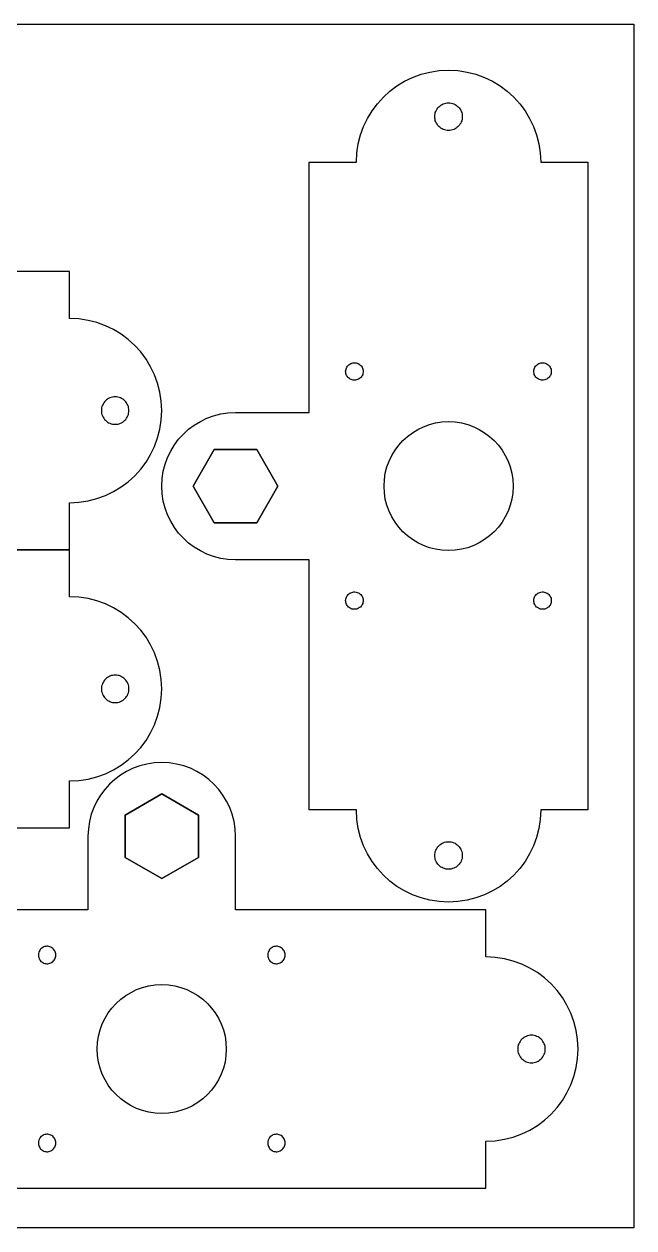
# Model space of a CAD drawing. Header units: millimetres. Extents: x 3269 to 3552, y 1534 to 1664.
# Drawn here: x 3486.1 to 3552.2, y 1533.8 to 1664.4 of the extents above; entities that cross this region are included whole.
import ezdxf

# ---------------------------------------------------------------- set-up
doc = ezdxf.new("R2010")
doc.units = ezdxf.units.MM

msp = doc.modelspace()

# ---------------------------------------------------------------- linework, layer by layer
at = {"color": 244, "true_color": 0x991b1e, "elevation": -6.6}
msp.add_lwpolyline([(3269.2, 1614.27), (3269.2, 1664.42), (3552.2, 1664.42), (3552.2, 1664.42), (3552.2, 1533.75), (3269.2, 1533.75), (3269.2, 1614.27)], dxfattribs=at)
for points, elevation in [([(3517, 1606.27), (3509, 1606.27, -1), (3509, 1622.27), (3517, 1622.27), (3517, 1649.42), (3522.1, 1649.42, -1), (3542.1, 1649.42), (3547.2, 1649.42), (3547.2, 1579.12), (3542.1, 1579.12, -1), (3522.1, 1579.12), (3517, 1579.12)], -6.6), ([(3463.85, 1637.57), (3463.85, 1645.57, 1), (3447.85, 1645.57), (3447.85, 1637.57), (3420.7, 1637.57), (3420.7, 1632.47, 1), (3420.7, 1612.47), (3420.7, 1607.37), (3491, 1607.37), (3491, 1612.47, 1), (3491, 1632.47), (3491, 1637.57)], -6.6), ([(3447.85, 1577.17), (3447.85, 1569.17, 1), (3463.85, 1569.17), (3463.85, 1577.17), (3491, 1577.17), (3491, 1582.27, 1), (3491, 1602.27), (3491, 1607.37), (3420.7, 1607.37), (3420.7, 1602.27, 1), (3420.7, 1582.27), (3420.7, 1577.17)], -6.6), ([(3509, 1568.27), (3509, 1576.27, 1), (3493, 1576.27), (3493, 1568.27), (3465.85, 1568.27), (3465.85, 1563.17, 1), (3465.85, 1543.17), (3465.85, 1538.07), (3536.15, 1538.07), (3536.15, 1543.17, 1), (3536.15, 1563.17), (3536.15, 1568.27)], -4)]:
    msp.add_lwpolyline(points, format="xyb", close=True, dxfattribs=dict(elevation=elevation))
at = {"flags": 128}
for points, elevation in [([(3532.1, 1652.88), (3531.95, 1652.89), (3531.81, 1652.91), (3531.66, 1652.94), (3531.52, 1652.99), (3531.39, 1653.06), (3531.27, 1653.13), (3531.15, 1653.22), (3531.04, 1653.32), (3530.94, 1653.43), (3530.85, 1653.55), (3530.78, 1653.67), (3530.72, 1653.8), (3530.66, 1653.94), (3530.63, 1654.09), (3530.61, 1654.23), (3530.6, 1654.38), (3530.61, 1654.52), (3530.63, 1654.67), (3530.66, 1654.81), (3530.72, 1654.95), (3530.78, 1655.08), (3530.85, 1655.21), (3530.94, 1655.33), (3531.04, 1655.43), (3531.15, 1655.53), (3531.27, 1655.62), (3531.39, 1655.69), (3531.52, 1655.76), (3531.66, 1655.81), (3531.81, 1655.84), (3531.95, 1655.87), (3532.1, 1655.87), (3532.24, 1655.87), (3532.39, 1655.84), (3532.53, 1655.81), (3532.67, 1655.76), (3532.8, 1655.69), (3532.93, 1655.62), (3533.05, 1655.53), (3533.15, 1655.43), (3533.25, 1655.33), (3533.34, 1655.21), (3533.42, 1655.08), (3533.48, 1654.95), (3533.53, 1654.81), (3533.56, 1654.67), (3533.59, 1654.52), (3533.59, 1654.38), (3533.59, 1654.23), (3533.56, 1654.09), (3533.53, 1653.94), (3533.48, 1653.8), (3533.42, 1653.67), (3533.34, 1653.55), (3533.25, 1653.43), (3533.15, 1653.32), (3533.05, 1653.22), (3532.93, 1653.13), (3532.8, 1653.06), (3532.67, 1652.99), (3532.53, 1652.94), (3532.39, 1652.91), (3532.24, 1652.89), (3532.1, 1652.88)], -3.6), ([(3532.1, 1652.88), (3531.95, 1652.89), (3531.81, 1652.91), (3531.66, 1652.94), (3531.52, 1652.99), (3531.39, 1653.06), (3531.27, 1653.13), (3531.15, 1653.22), (3531.04, 1653.32), (3530.94, 1653.43), (3530.85, 1653.55), (3530.78, 1653.67), (3530.72, 1653.8), (3530.66, 1653.94), (3530.63, 1654.09), (3530.61, 1654.23), (3530.6, 1654.38), (3530.61, 1654.52), (3530.63, 1654.67), (3530.66, 1654.81), (3530.72, 1654.95), (3530.78, 1655.08), (3530.85, 1655.21), (3530.94, 1655.33), (3531.04, 1655.43), (3531.15, 1655.53), (3531.27, 1655.62), (3531.39, 1655.69), (3531.52, 1655.76), (3531.66, 1655.81), (3531.81, 1655.84), (3531.95, 1655.87), (3532.1, 1655.87), (3532.24, 1655.87), (3532.39, 1655.84), (3532.53, 1655.81), (3532.67, 1655.76), (3532.8, 1655.69), (3532.93, 1655.62), (3533.05, 1655.53), (3533.15, 1655.43), (3533.25, 1655.33), (3533.34, 1655.21), (3533.42, 1655.08), (3533.48, 1654.95), (3533.53, 1654.81), (3533.56, 1654.67), (3533.59, 1654.52), (3533.59, 1654.38), (3533.59, 1654.23), (3533.56, 1654.09), (3533.53, 1653.94), (3533.48, 1653.8), (3533.42, 1653.67), (3533.34, 1653.55), (3533.25, 1653.43), (3533.15, 1653.32), (3533.05, 1653.22), (3532.93, 1653.13), (3532.8, 1653.06), (3532.67, 1652.99), (3532.53, 1652.94), (3532.39, 1652.91), (3532.24, 1652.89), (3532.1, 1652.88)], -3.6), ([(3521.89, 1625.77), (3521.77, 1625.77), (3521.66, 1625.8), (3521.55, 1625.83), (3521.44, 1625.88), (3521.35, 1625.94), (3521.25, 1626.01), (3521.17, 1626.1), (3521.1, 1626.19), (3521.05, 1626.29), (3521, 1626.4), (3520.97, 1626.51), (3520.95, 1626.63), (3520.94, 1626.74), (3520.96, 1626.85), (3520.98, 1626.97), (3521.02, 1627.08), (3521.07, 1627.18), (3521.14, 1627.28), (3521.21, 1627.37), (3521.3, 1627.44), (3521.39, 1627.51), (3521.5, 1627.57), (3521.6, 1627.61), (3521.72, 1627.64), (3521.84, 1627.66), (3521.95, 1627.66), (3522.07, 1627.64), (3522.18, 1627.61), (3522.29, 1627.57), (3522.39, 1627.51), (3522.49, 1627.44), (3522.58, 1627.37), (3522.65, 1627.28), (3522.72, 1627.18), (3522.77, 1627.08), (3522.81, 1626.97), (3522.83, 1626.85), (3522.84, 1626.74), (3522.84, 1626.63), (3522.82, 1626.51), (3522.79, 1626.4), (3522.74, 1626.29), (3522.68, 1626.19), (3522.62, 1626.1), (3522.54, 1626.01), (3522.44, 1625.94), (3522.34, 1625.88), (3522.23, 1625.83), (3522.13, 1625.8), (3522.01, 1625.77), (3521.89, 1625.77)], -3.6), ([(3521.89, 1625.77), (3521.77, 1625.77), (3521.66, 1625.8), (3521.55, 1625.83), (3521.44, 1625.88), (3521.35, 1625.94), (3521.25, 1626.01), (3521.17, 1626.1), (3521.1, 1626.19), (3521.05, 1626.29), (3521, 1626.4), (3520.97, 1626.51), (3520.95, 1626.63), (3520.94, 1626.74), (3520.96, 1626.85), (3520.98, 1626.97), (3521.02, 1627.08), (3521.07, 1627.18), (3521.14, 1627.28), (3521.21, 1627.37), (3521.3, 1627.44), (3521.39, 1627.51), (3521.5, 1627.57), (3521.6, 1627.61), (3521.72, 1627.64), (3521.84, 1627.66), (3521.95, 1627.66), (3522.07, 1627.64), (3522.18, 1627.61), (3522.29, 1627.57), (3522.39, 1627.51), (3522.49, 1627.44), (3522.58, 1627.37), (3522.65, 1627.28), (3522.72, 1627.18), (3522.77, 1627.08), (3522.81, 1626.97), (3522.83, 1626.85), (3522.84, 1626.74), (3522.84, 1626.63), (3522.82, 1626.51), (3522.79, 1626.4), (3522.74, 1626.29), (3522.68, 1626.19), (3522.62, 1626.1), (3522.54, 1626.01), (3522.44, 1625.94), (3522.34, 1625.88), (3522.23, 1625.83), (3522.13, 1625.8), (3522.01, 1625.77), (3521.89, 1625.77)], -3.6), ([(3542.29, 1625.77), (3542.17, 1625.77), (3542.06, 1625.8), (3541.95, 1625.83), (3541.84, 1625.88), (3541.75, 1625.94), (3541.65, 1626.01), (3541.57, 1626.1), (3541.5, 1626.19), (3541.45, 1626.29), (3541.4, 1626.4), (3541.37, 1626.51), (3541.35, 1626.63), (3541.34, 1626.74), (3541.36, 1626.85), (3541.38, 1626.97), (3541.42, 1627.08), (3541.47, 1627.18), (3541.54, 1627.28), (3541.61, 1627.37), (3541.7, 1627.44), (3541.79, 1627.51), (3541.9, 1627.57), (3542, 1627.61), (3542.12, 1627.64), (3542.24, 1627.66), (3542.35, 1627.66), (3542.47, 1627.64), (3542.58, 1627.61), (3542.69, 1627.57), (3542.79, 1627.51), (3542.89, 1627.44), (3542.98, 1627.37), (3543.05, 1627.28), (3543.12, 1627.18), (3543.17, 1627.08), (3543.21, 1626.97), (3543.23, 1626.85), (3543.24, 1626.74), (3543.24, 1626.63), (3543.22, 1626.51), (3543.19, 1626.4), (3543.14, 1626.29), (3543.08, 1626.19), (3543.02, 1626.1), (3542.94, 1626.01), (3542.84, 1625.94), (3542.74, 1625.88), (3542.63, 1625.83), (3542.53, 1625.8), (3542.41, 1625.77), (3542.29, 1625.77)], -3.6), ([(3542.29, 1625.77), (3542.17, 1625.77), (3542.06, 1625.8), (3541.95, 1625.83), (3541.84, 1625.88), (3541.75, 1625.94), (3541.65, 1626.01), (3541.57, 1626.1), (3541.5, 1626.19), (3541.45, 1626.29), (3541.4, 1626.4), (3541.37, 1626.51), (3541.35, 1626.63), (3541.34, 1626.74), (3541.36, 1626.85), (3541.38, 1626.97), (3541.42, 1627.08), (3541.47, 1627.18), (3541.54, 1627.28), (3541.61, 1627.37), (3541.7, 1627.44), (3541.79, 1627.51), (3541.9, 1627.57), (3542, 1627.61), (3542.12, 1627.64), (3542.24, 1627.66), (3542.35, 1627.66), (3542.47, 1627.64), (3542.58, 1627.61), (3542.69, 1627.57), (3542.79, 1627.51), (3542.89, 1627.44), (3542.98, 1627.37), (3543.05, 1627.28), (3543.12, 1627.18), (3543.17, 1627.08), (3543.21, 1626.97), (3543.23, 1626.85), (3543.24, 1626.74), (3543.24, 1626.63), (3543.22, 1626.51), (3543.19, 1626.4), (3543.14, 1626.29), (3543.08, 1626.19), (3543.02, 1626.1), (3542.94, 1626.01), (3542.84, 1625.94), (3542.74, 1625.88), (3542.63, 1625.83), (3542.53, 1625.8), (3542.41, 1625.77), (3542.29, 1625.77)], -3.6), ([(3497.44, 1622.47), (3497.43, 1622.62), (3497.41, 1622.76), (3497.38, 1622.91), (3497.33, 1623.05), (3497.26, 1623.18), (3497.19, 1623.3), (3497.1, 1623.42), (3497, 1623.53), (3496.89, 1623.63), (3496.77, 1623.72), (3496.65, 1623.79), (3496.52, 1623.85), (3496.38, 1623.91), (3496.23, 1623.94), (3496.09, 1623.96), (3495.94, 1623.97), (3495.8, 1623.96), (3495.65, 1623.94), (3495.51, 1623.91), (3495.37, 1623.85), (3495.24, 1623.79), (3495.11, 1623.72), (3495, 1623.63), (3494.89, 1623.53), (3494.79, 1623.42), (3494.7, 1623.3), (3494.63, 1623.18), (3494.56, 1623.05), (3494.51, 1622.91), (3494.48, 1622.76), (3494.46, 1622.62), (3494.45, 1622.47), (3494.46, 1622.33), (3494.48, 1622.18), (3494.51, 1622.04), (3494.56, 1621.9), (3494.63, 1621.77), (3494.7, 1621.64), (3494.79, 1621.52), (3494.89, 1621.42), (3495, 1621.32), (3495.11, 1621.23), (3495.24, 1621.15), (3495.37, 1621.09), (3495.51, 1621.04), (3495.65, 1621.01), (3495.8, 1620.98), (3495.94, 1620.98), (3496.09, 1620.98), (3496.23, 1621.01), (3496.38, 1621.04), (3496.52, 1621.09), (3496.65, 1621.15), (3496.77, 1621.23), (3496.89, 1621.32), (3497, 1621.42), (3497.1, 1621.52), (3497.19, 1621.64), (3497.26, 1621.77), (3497.33, 1621.9), (3497.38, 1622.04), (3497.41, 1622.18), (3497.43, 1622.33), (3497.44, 1622.47)], -3.6), ([(3497.44, 1622.47), (3497.43, 1622.62), (3497.41, 1622.76), (3497.38, 1622.91), (3497.33, 1623.05), (3497.26, 1623.18), (3497.19, 1623.3), (3497.1, 1623.42), (3497, 1623.53), (3496.89, 1623.63), (3496.77, 1623.72), (3496.65, 1623.79), (3496.52, 1623.85), (3496.38, 1623.91), (3496.23, 1623.94), (3496.09, 1623.96), (3495.94, 1623.97), (3495.8, 1623.96), (3495.65, 1623.94), (3495.51, 1623.91), (3495.37, 1623.85), (3495.24, 1623.79), (3495.11, 1623.72), (3495, 1623.63), (3494.89, 1623.53), (3494.79, 1623.42), (3494.7, 1623.3), (3494.63, 1623.18), (3494.56, 1623.05), (3494.51, 1622.91), (3494.48, 1622.76), (3494.46, 1622.62), (3494.45, 1622.47), (3494.46, 1622.33), (3494.48, 1622.18), (3494.51, 1622.04), (3494.56, 1621.9), (3494.63, 1621.77), (3494.7, 1621.64), (3494.79, 1621.52), (3494.89, 1621.42), (3495, 1621.32), (3495.11, 1621.23), (3495.24, 1621.15), (3495.37, 1621.09), (3495.51, 1621.04), (3495.65, 1621.01), (3495.8, 1620.98), (3495.94, 1620.98), (3496.09, 1620.98), (3496.23, 1621.01), (3496.38, 1621.04), (3496.52, 1621.09), (3496.65, 1621.15), (3496.77, 1621.23), (3496.89, 1621.32), (3497, 1621.42), (3497.1, 1621.52), (3497.19, 1621.64), (3497.26, 1621.77), (3497.33, 1621.9), (3497.38, 1622.04), (3497.41, 1622.18), (3497.43, 1622.33), (3497.44, 1622.47)], -3.6), ([(3506.7, 1618.25), (3504.4, 1614.28), (3506.7, 1610.3), (3511.3, 1610.3), (3513.59, 1614.28), (3511.3, 1618.25), (3506.7, 1618.25)], -3.6), ([(3504.4, 1614.28), (3506.7, 1618.25), (3511.3, 1618.25), (3513.59, 1614.28), (3511.3, 1610.3), (3506.7, 1610.3), (3504.4, 1614.28)], -3.6), ([(3521.89, 1600.9), (3521.77, 1600.91), (3521.66, 1600.93), (3521.55, 1600.96), (3521.44, 1601.01), (3521.35, 1601.08), (3521.25, 1601.14), (3521.17, 1601.23), (3521.1, 1601.32), (3521.05, 1601.42), (3521, 1601.53), (3520.97, 1601.64), (3520.95, 1601.76), (3520.94, 1601.87), (3520.96, 1601.99), (3520.98, 1602.1), (3521.02, 1602.21), (3521.07, 1602.32), (3521.14, 1602.41), (3521.21, 1602.5), (3521.3, 1602.58), (3521.39, 1602.65), (3521.5, 1602.7), (3521.6, 1602.74), (3521.72, 1602.77), (3521.84, 1602.79), (3521.95, 1602.79), (3522.07, 1602.77), (3522.18, 1602.74), (3522.29, 1602.7), (3522.39, 1602.65), (3522.49, 1602.58), (3522.58, 1602.5), (3522.65, 1602.41), (3522.72, 1602.32), (3522.77, 1602.21), (3522.81, 1602.1), (3522.83, 1601.99), (3522.84, 1601.87), (3522.84, 1601.76), (3522.82, 1601.64), (3522.79, 1601.53), (3522.74, 1601.42), (3522.68, 1601.32), (3522.62, 1601.23), (3522.54, 1601.14), (3522.44, 1601.08), (3522.34, 1601.01), (3522.23, 1600.96), (3522.13, 1600.93), (3522.01, 1600.91), (3521.89, 1600.9)], -3.6), ([(3542.29, 1600.9), (3542.17, 1600.91), (3542.06, 1600.93), (3541.95, 1600.96), (3541.84, 1601.01), (3541.75, 1601.08), (3541.65, 1601.14), (3541.57, 1601.23), (3541.5, 1601.32), (3541.45, 1601.42), (3541.4, 1601.53), (3541.37, 1601.64), (3541.35, 1601.76), (3541.34, 1601.87), (3541.36, 1601.99), (3541.38, 1602.1), (3541.42, 1602.21), (3541.47, 1602.32), (3541.54, 1602.41), (3541.61, 1602.5), (3541.7, 1602.58), (3541.79, 1602.65), (3541.9, 1602.7), (3542, 1602.74), (3542.12, 1602.77), (3542.24, 1602.79), (3542.35, 1602.79), (3542.47, 1602.77), (3542.58, 1602.74), (3542.69, 1602.7), (3542.79, 1602.65), (3542.89, 1602.58), (3542.98, 1602.5), (3543.05, 1602.41), (3543.12, 1602.32), (3543.17, 1602.21), (3543.21, 1602.1), (3543.23, 1601.99), (3543.24, 1601.87), (3543.24, 1601.76), (3543.22, 1601.64), (3543.19, 1601.53), (3543.14, 1601.42), (3543.08, 1601.32), (3543.02, 1601.23), (3542.94, 1601.14), (3542.84, 1601.08), (3542.74, 1601.01), (3542.63, 1600.96), (3542.53, 1600.93), (3542.41, 1600.91), (3542.29, 1600.9)], -3.6), ([(3542.29, 1600.9), (3542.17, 1600.91), (3542.06, 1600.93), (3541.95, 1600.96), (3541.84, 1601.01), (3541.75, 1601.08), (3541.65, 1601.14), (3541.57, 1601.23), (3541.5, 1601.32), (3541.45, 1601.42), (3541.4, 1601.53), (3541.37, 1601.64), (3541.35, 1601.76), (3541.34, 1601.87), (3541.36, 1601.99), (3541.38, 1602.1), (3541.42, 1602.21), (3541.47, 1602.32), (3541.54, 1602.41), (3541.61, 1602.5), (3541.7, 1602.58), (3541.79, 1602.65), (3541.9, 1602.7), (3542, 1602.74), (3542.12, 1602.77), (3542.24, 1602.79), (3542.35, 1602.79), (3542.47, 1602.77), (3542.58, 1602.74), (3542.69, 1602.7), (3542.79, 1602.65), (3542.89, 1602.58), (3542.98, 1602.5), (3543.05, 1602.41), (3543.12, 1602.32), (3543.17, 1602.21), (3543.21, 1602.1), (3543.23, 1601.99), (3543.24, 1601.87), (3543.24, 1601.76), (3543.22, 1601.64), (3543.19, 1601.53), (3543.14, 1601.42), (3543.08, 1601.32), (3543.02, 1601.23), (3542.94, 1601.14), (3542.84, 1601.08), (3542.74, 1601.01), (3542.63, 1600.96), (3542.53, 1600.93), (3542.41, 1600.91), (3542.29, 1600.9)], -3.6), ([(3494.46, 1592.27), (3494.46, 1592.12), (3494.48, 1591.98), (3494.52, 1591.84), (3494.57, 1591.69), (3494.63, 1591.56), (3494.71, 1591.44), (3494.8, 1591.32), (3494.89, 1591.21), (3495, 1591.11), (3495.12, 1591.02), (3495.25, 1590.95), (3495.38, 1590.89), (3495.52, 1590.84), (3495.66, 1590.8), (3495.8, 1590.78), (3495.95, 1590.77), (3496.1, 1590.78), (3496.24, 1590.8), (3496.38, 1590.84), (3496.52, 1590.89), (3496.65, 1590.95), (3496.78, 1591.02), (3496.9, 1591.11), (3497.01, 1591.21), (3497.1, 1591.32), (3497.19, 1591.44), (3497.27, 1591.56), (3497.33, 1591.69), (3497.38, 1591.84), (3497.42, 1591.98), (3497.44, 1592.12), (3497.44, 1592.27), (3497.44, 1592.42), (3497.42, 1592.56), (3497.38, 1592.7), (3497.33, 1592.84), (3497.27, 1592.97), (3497.19, 1593.1), (3497.1, 1593.22), (3497.01, 1593.33), (3496.9, 1593.42), (3496.78, 1593.51), (3496.65, 1593.59), (3496.52, 1593.65), (3496.38, 1593.7), (3496.24, 1593.73), (3496.1, 1593.76), (3495.95, 1593.76), (3495.8, 1593.76), (3495.66, 1593.73), (3495.52, 1593.7), (3495.38, 1593.65), (3495.25, 1593.59), (3495.12, 1593.51), (3495, 1593.42), (3494.89, 1593.33), (3494.8, 1593.22), (3494.71, 1593.1), (3494.63, 1592.97), (3494.57, 1592.84), (3494.52, 1592.7), (3494.48, 1592.56), (3494.46, 1592.42), (3494.46, 1592.27)], -3.6), ([(3494.46, 1592.27), (3494.46, 1592.12), (3494.48, 1591.98), (3494.52, 1591.84), (3494.57, 1591.69), (3494.63, 1591.56), (3494.71, 1591.44), (3494.8, 1591.32), (3494.89, 1591.21), (3495, 1591.11), (3495.12, 1591.02), (3495.25, 1590.95), (3495.38, 1590.89), (3495.52, 1590.84), (3495.66, 1590.8), (3495.8, 1590.78), (3495.95, 1590.77), (3496.1, 1590.78), (3496.24, 1590.8), (3496.38, 1590.84), (3496.52, 1590.89), (3496.65, 1590.95), (3496.78, 1591.02), (3496.9, 1591.11), (3497.01, 1591.21), (3497.1, 1591.32), (3497.19, 1591.44), (3497.27, 1591.56), (3497.33, 1591.69), (3497.38, 1591.84), (3497.42, 1591.98), (3497.44, 1592.12), (3497.44, 1592.27), (3497.44, 1592.42), (3497.42, 1592.56), (3497.38, 1592.7), (3497.33, 1592.84), (3497.27, 1592.97), (3497.19, 1593.1), (3497.1, 1593.22), (3497.01, 1593.33), (3496.9, 1593.42), (3496.78, 1593.51), (3496.65, 1593.59), (3496.52, 1593.65), (3496.38, 1593.7), (3496.24, 1593.73), (3496.1, 1593.76), (3495.95, 1593.76), (3495.8, 1593.76), (3495.66, 1593.73), (3495.52, 1593.7), (3495.38, 1593.65), (3495.25, 1593.59), (3495.12, 1593.51), (3495, 1593.42), (3494.89, 1593.33), (3494.8, 1593.22), (3494.71, 1593.1), (3494.63, 1592.97), (3494.57, 1592.84), (3494.52, 1592.7), (3494.48, 1592.56), (3494.46, 1592.42), (3494.46, 1592.27)], -3.6), ([(3497.02, 1578.57), (3500.99, 1580.87), (3504.97, 1578.57), (3504.97, 1573.97), (3500.99, 1571.67), (3497.02, 1573.97), (3497.02, 1578.57)], -1), ([(3500.99, 1580.87), (3497.02, 1578.57), (3497.02, 1573.97), (3500.99, 1571.67), (3504.97, 1573.97), (3504.97, 1578.57), (3500.99, 1580.87)], -1), ([(3532.1, 1572.68), (3531.95, 1572.69), (3531.81, 1572.71), (3531.66, 1572.75), (3531.52, 1572.8), (3531.39, 1572.86), (3531.27, 1572.93), (3531.15, 1573.03), (3531.04, 1573.12), (3530.94, 1573.23), (3530.85, 1573.35), (3530.78, 1573.47), (3530.72, 1573.61), (3530.66, 1573.75), (3530.63, 1573.89), (3530.61, 1574.03), (3530.6, 1574.18), (3530.61, 1574.33), (3530.63, 1574.47), (3530.66, 1574.61), (3530.72, 1574.75), (3530.78, 1574.88), (3530.85, 1575.01), (3530.94, 1575.13), (3531.04, 1575.24), (3531.15, 1575.33), (3531.27, 1575.42), (3531.39, 1575.5), (3531.52, 1575.56), (3531.66, 1575.61), (3531.81, 1575.65), (3531.95, 1575.67), (3532.1, 1575.67), (3532.24, 1575.67), (3532.39, 1575.65), (3532.53, 1575.61), (3532.67, 1575.56), (3532.8, 1575.5), (3532.93, 1575.42), (3533.05, 1575.33), (3533.15, 1575.24), (3533.25, 1575.13), (3533.34, 1575.01), (3533.42, 1574.88), (3533.48, 1574.75), (3533.53, 1574.61), (3533.56, 1574.47), (3533.59, 1574.33), (3533.59, 1574.18), (3533.59, 1574.03), (3533.56, 1573.89), (3533.53, 1573.75), (3533.48, 1573.61), (3533.42, 1573.47), (3533.34, 1573.35), (3533.25, 1573.23), (3533.15, 1573.12), (3533.05, 1573.03), (3532.93, 1572.93), (3532.8, 1572.86), (3532.67, 1572.8), (3532.53, 1572.75), (3532.39, 1572.71), (3532.24, 1572.69), (3532.1, 1572.68)], -3.6), ([(3532.1, 1572.68), (3531.95, 1572.69), (3531.81, 1572.71), (3531.66, 1572.75), (3531.52, 1572.8), (3531.39, 1572.86), (3531.27, 1572.93), (3531.15, 1573.03), (3531.04, 1573.12), (3530.94, 1573.23), (3530.85, 1573.35), (3530.78, 1573.47), (3530.72, 1573.61), (3530.66, 1573.75), (3530.63, 1573.89), (3530.61, 1574.03), (3530.6, 1574.18), (3530.61, 1574.33), (3530.63, 1574.47), (3530.66, 1574.61), (3530.72, 1574.75), (3530.78, 1574.88), (3530.85, 1575.01), (3530.94, 1575.13), (3531.04, 1575.24), (3531.15, 1575.33), (3531.27, 1575.42), (3531.39, 1575.5), (3531.52, 1575.56), (3531.66, 1575.61), (3531.81, 1575.65), (3531.95, 1575.67), (3532.1, 1575.67), (3532.24, 1575.67), (3532.39, 1575.65), (3532.53, 1575.61), (3532.67, 1575.56), (3532.8, 1575.5), (3532.93, 1575.42), (3533.05, 1575.33), (3533.15, 1575.24), (3533.25, 1575.13), (3533.34, 1575.01), (3533.42, 1574.88), (3533.48, 1574.75), (3533.53, 1574.61), (3533.56, 1574.47), (3533.59, 1574.33), (3533.59, 1574.18), (3533.59, 1574.03), (3533.56, 1573.89), (3533.53, 1573.75), (3533.48, 1573.61), (3533.42, 1573.47), (3533.34, 1573.35), (3533.25, 1573.23), (3533.15, 1573.12), (3533.05, 1573.03), (3532.93, 1572.93), (3532.8, 1572.86), (3532.67, 1572.8), (3532.53, 1572.75), (3532.39, 1572.71), (3532.24, 1572.69), (3532.1, 1572.68)], -3.6), ([(3489.51, 1563.38), (3489.5, 1563.5), (3489.48, 1563.61), (3489.44, 1563.72), (3489.39, 1563.82), (3489.33, 1563.92), (3489.26, 1564.02), (3489.18, 1564.1), (3489.09, 1564.17), (3488.98, 1564.22), (3488.87, 1564.27), (3488.77, 1564.3), (3488.65, 1564.32), (3488.53, 1564.33), (3488.42, 1564.31), (3488.31, 1564.29), (3488.19, 1564.25), (3488.09, 1564.2), (3487.99, 1564.13), (3487.9, 1564.06), (3487.83, 1563.97), (3487.76, 1563.88), (3487.7, 1563.77), (3487.66, 1563.67), (3487.64, 1563.55), (3487.62, 1563.43), (3487.62, 1563.32), (3487.64, 1563.2), (3487.66, 1563.09), (3487.7, 1562.98), (3487.76, 1562.88), (3487.83, 1562.78), (3487.9, 1562.69), (3487.99, 1562.62), (3488.09, 1562.55), (3488.19, 1562.5), (3488.31, 1562.46), (3488.42, 1562.44), (3488.53, 1562.43), (3488.65, 1562.43), (3488.77, 1562.45), (3488.87, 1562.48), (3488.98, 1562.53), (3489.09, 1562.59), (3489.18, 1562.65), (3489.26, 1562.73), (3489.33, 1562.83), (3489.39, 1562.93), (3489.44, 1563.03), (3489.48, 1563.14), (3489.5, 1563.26), (3489.51, 1563.38)], -1), ([(3489.51, 1563.38), (3489.5, 1563.5), (3489.48, 1563.61), (3489.44, 1563.72), (3489.39, 1563.82), (3489.33, 1563.92), (3489.26, 1564.02), (3489.18, 1564.1), (3489.09, 1564.17), (3488.98, 1564.22), (3488.87, 1564.27), (3488.77, 1564.3), (3488.65, 1564.32), (3488.53, 1564.33), (3488.42, 1564.31), (3488.31, 1564.29), (3488.19, 1564.25), (3488.09, 1564.2), (3487.99, 1564.13), (3487.9, 1564.06), (3487.83, 1563.97), (3487.76, 1563.88), (3487.7, 1563.77), (3487.66, 1563.67), (3487.64, 1563.55), (3487.62, 1563.43), (3487.62, 1563.32), (3487.64, 1563.2), (3487.66, 1563.09), (3487.7, 1562.98), (3487.76, 1562.88), (3487.83, 1562.78), (3487.9, 1562.69), (3487.99, 1562.62), (3488.09, 1562.55), (3488.19, 1562.5), (3488.31, 1562.46), (3488.42, 1562.44), (3488.53, 1562.43), (3488.65, 1562.43), (3488.77, 1562.45), (3488.87, 1562.48), (3488.98, 1562.53), (3489.09, 1562.59), (3489.18, 1562.65), (3489.26, 1562.73), (3489.33, 1562.83), (3489.39, 1562.93), (3489.44, 1563.03), (3489.48, 1563.14), (3489.5, 1563.26), (3489.51, 1563.38)], -1), ([(3514.37, 1563.38), (3514.37, 1563.5), (3514.35, 1563.61), (3514.31, 1563.72), (3514.26, 1563.82), (3514.2, 1563.92), (3514.13, 1564.02), (3514.04, 1564.1), (3513.95, 1564.17), (3513.85, 1564.22), (3513.74, 1564.27), (3513.63, 1564.3), (3513.52, 1564.32), (3513.4, 1564.33), (3513.29, 1564.31), (3513.17, 1564.29), (3513.06, 1564.25), (3512.96, 1564.2), (3512.86, 1564.13), (3512.77, 1564.06), (3512.7, 1563.97), (3512.63, 1563.88), (3512.57, 1563.77), (3512.53, 1563.67), (3512.5, 1563.55), (3512.49, 1563.43), (3512.49, 1563.32), (3512.5, 1563.2), (3512.53, 1563.09), (3512.57, 1562.98), (3512.63, 1562.88), (3512.7, 1562.78), (3512.77, 1562.69), (3512.86, 1562.62), (3512.96, 1562.55), (3513.06, 1562.5), (3513.17, 1562.46), (3513.29, 1562.44), (3513.4, 1562.43), (3513.52, 1562.43), (3513.63, 1562.45), (3513.74, 1562.48), (3513.85, 1562.53), (3513.95, 1562.59), (3514.04, 1562.65), (3514.13, 1562.73), (3514.2, 1562.83), (3514.26, 1562.93), (3514.31, 1563.03), (3514.35, 1563.14), (3514.37, 1563.26), (3514.37, 1563.38)], -1), ([(3542.59, 1553.17), (3542.58, 1553.32), (3542.56, 1553.46), (3542.53, 1553.61), (3542.48, 1553.75), (3542.41, 1553.88), (3542.34, 1554), (3542.25, 1554.12), (3542.15, 1554.23), (3542.04, 1554.33), (3541.92, 1554.42), (3541.8, 1554.49), (3541.67, 1554.55), (3541.53, 1554.61), (3541.38, 1554.64), (3541.24, 1554.66), (3541.09, 1554.67), (3540.95, 1554.66), (3540.8, 1554.64), (3540.66, 1554.61), (3540.52, 1554.55), (3540.39, 1554.49), (3540.26, 1554.42), (3540.15, 1554.33), (3540.04, 1554.23), (3539.94, 1554.12), (3539.85, 1554), (3539.78, 1553.88), (3539.71, 1553.75), (3539.66, 1553.61), (3539.63, 1553.46), (3539.61, 1553.32), (3539.6, 1553.17), (3539.61, 1553.03), (3539.63, 1552.88), (3539.66, 1552.74), (3539.71, 1552.6), (3539.78, 1552.47), (3539.85, 1552.34), (3539.94, 1552.22), (3540.04, 1552.12), (3540.15, 1552.02), (3540.26, 1551.93), (3540.39, 1551.85), (3540.52, 1551.79), (3540.66, 1551.74), (3540.8, 1551.71), (3540.95, 1551.68), (3541.09, 1551.68), (3541.24, 1551.68), (3541.38, 1551.71), (3541.53, 1551.74), (3541.67, 1551.79), (3541.8, 1551.85), (3541.92, 1551.93), (3542.04, 1552.02), (3542.15, 1552.12), (3542.25, 1552.22), (3542.34, 1552.34), (3542.41, 1552.47), (3542.48, 1552.6), (3542.53, 1552.74), (3542.56, 1552.88), (3542.58, 1553.03), (3542.59, 1553.17)], -1), ([(3542.59, 1553.17), (3542.58, 1553.32), (3542.56, 1553.46), (3542.53, 1553.61), (3542.48, 1553.75), (3542.41, 1553.88), (3542.34, 1554), (3542.25, 1554.12), (3542.15, 1554.23), (3542.04, 1554.33), (3541.92, 1554.42), (3541.8, 1554.49), (3541.67, 1554.55), (3541.53, 1554.61), (3541.38, 1554.64), (3541.24, 1554.66), (3541.09, 1554.67), (3540.95, 1554.66), (3540.8, 1554.64), (3540.66, 1554.61), (3540.52, 1554.55), (3540.39, 1554.49), (3540.26, 1554.42), (3540.15, 1554.33), (3540.04, 1554.23), (3539.94, 1554.12), (3539.85, 1554), (3539.78, 1553.88), (3539.71, 1553.75), (3539.66, 1553.61), (3539.63, 1553.46), (3539.61, 1553.32), (3539.6, 1553.17), (3539.61, 1553.03), (3539.63, 1552.88), (3539.66, 1552.74), (3539.71, 1552.6), (3539.78, 1552.47), (3539.85, 1552.34), (3539.94, 1552.22), (3540.04, 1552.12), (3540.15, 1552.02), (3540.26, 1551.93), (3540.39, 1551.85), (3540.52, 1551.79), (3540.66, 1551.74), (3540.8, 1551.71), (3540.95, 1551.68), (3541.09, 1551.68), (3541.24, 1551.68), (3541.38, 1551.71), (3541.53, 1551.74), (3541.67, 1551.79), (3541.8, 1551.85), (3541.92, 1551.93), (3542.04, 1552.02), (3542.15, 1552.12), (3542.25, 1552.22), (3542.34, 1552.34), (3542.41, 1552.47), (3542.48, 1552.6), (3542.53, 1552.74), (3542.56, 1552.88), (3542.58, 1553.03), (3542.59, 1553.17)], -1), ([(3489.51, 1542.98), (3489.5, 1543.1), (3489.48, 1543.21), (3489.44, 1543.32), (3489.39, 1543.42), (3489.33, 1543.52), (3489.26, 1543.62), (3489.18, 1543.7), (3489.09, 1543.77), (3488.98, 1543.82), (3488.87, 1543.87), (3488.77, 1543.9), (3488.65, 1543.92), (3488.53, 1543.93), (3488.42, 1543.91), (3488.31, 1543.89), (3488.19, 1543.85), (3488.09, 1543.8), (3487.99, 1543.73), (3487.9, 1543.66), (3487.83, 1543.57), (3487.76, 1543.48), (3487.7, 1543.37), (3487.66, 1543.27), (3487.64, 1543.15), (3487.62, 1543.03), (3487.62, 1542.92), (3487.64, 1542.8), (3487.66, 1542.69), (3487.7, 1542.58), (3487.76, 1542.48), (3487.83, 1542.38), (3487.9, 1542.29), (3487.99, 1542.22), (3488.09, 1542.15), (3488.19, 1542.1), (3488.31, 1542.06), (3488.42, 1542.04), (3488.53, 1542.03), (3488.65, 1542.03), (3488.77, 1542.05), (3488.87, 1542.08), (3488.98, 1542.13), (3489.09, 1542.19), (3489.18, 1542.25), (3489.26, 1542.33), (3489.33, 1542.43), (3489.39, 1542.53), (3489.44, 1542.63), (3489.48, 1542.74), (3489.5, 1542.86), (3489.51, 1542.98)], -1), ([(3489.51, 1542.98), (3489.5, 1543.1), (3489.48, 1543.21), (3489.44, 1543.32), (3489.39, 1543.42), (3489.33, 1543.52), (3489.26, 1543.62), (3489.18, 1543.7), (3489.09, 1543.77), (3488.98, 1543.82), (3488.87, 1543.87), (3488.77, 1543.9), (3488.65, 1543.92), (3488.53, 1543.93), (3488.42, 1543.91), (3488.31, 1543.89), (3488.19, 1543.85), (3488.09, 1543.8), (3487.99, 1543.73), (3487.9, 1543.66), (3487.83, 1543.57), (3487.76, 1543.48), (3487.7, 1543.37), (3487.66, 1543.27), (3487.64, 1543.15), (3487.62, 1543.03), (3487.62, 1542.92), (3487.64, 1542.8), (3487.66, 1542.69), (3487.7, 1542.58), (3487.76, 1542.48), (3487.83, 1542.38), (3487.9, 1542.29), (3487.99, 1542.22), (3488.09, 1542.15), (3488.19, 1542.1), (3488.31, 1542.06), (3488.42, 1542.04), (3488.53, 1542.03), (3488.65, 1542.03), (3488.77, 1542.05), (3488.87, 1542.08), (3488.98, 1542.13), (3489.09, 1542.19), (3489.18, 1542.25), (3489.26, 1542.33), (3489.33, 1542.43), (3489.39, 1542.53), (3489.44, 1542.63), (3489.48, 1542.74), (3489.5, 1542.86), (3489.51, 1542.98)], -1), ([(3514.37, 1542.98), (3514.37, 1543.1), (3514.35, 1543.21), (3514.31, 1543.32), (3514.26, 1543.42), (3514.2, 1543.52), (3514.13, 1543.62), (3514.04, 1543.7), (3513.95, 1543.77), (3513.85, 1543.82), (3513.74, 1543.87), (3513.63, 1543.9), (3513.52, 1543.92), (3513.4, 1543.93), (3513.29, 1543.91), (3513.17, 1543.89), (3513.06, 1543.85), (3512.96, 1543.8), (3512.86, 1543.73), (3512.77, 1543.66), (3512.7, 1543.57), (3512.63, 1543.48), (3512.57, 1543.37), (3512.53, 1543.27), (3512.5, 1543.15), (3512.49, 1543.03), (3512.49, 1542.92), (3512.5, 1542.8), (3512.53, 1542.69), (3512.57, 1542.58), (3512.63, 1542.48), (3512.7, 1542.38), (3512.77, 1542.29), (3512.86, 1542.22), (3512.96, 1542.15), (3513.06, 1542.1), (3513.17, 1542.06), (3513.29, 1542.04), (3513.4, 1542.03), (3513.52, 1542.03), (3513.63, 1542.05), (3513.74, 1542.08), (3513.85, 1542.13), (3513.95, 1542.19), (3514.04, 1542.25), (3514.13, 1542.33), (3514.2, 1542.43), (3514.26, 1542.53), (3514.31, 1542.63), (3514.35, 1542.74), (3514.37, 1542.86), (3514.37, 1542.98)], -1), ([(3514.37, 1542.98), (3514.37, 1543.1), (3514.35, 1543.21), (3514.31, 1543.32), (3514.26, 1543.42), (3514.2, 1543.52), (3514.13, 1543.62), (3514.04, 1543.7), (3513.95, 1543.77), (3513.85, 1543.82), (3513.74, 1543.87), (3513.63, 1543.9), (3513.52, 1543.92), (3513.4, 1543.93), (3513.29, 1543.91), (3513.17, 1543.89), (3513.06, 1543.85), (3512.96, 1543.8), (3512.86, 1543.73), (3512.77, 1543.66), (3512.7, 1543.57), (3512.63, 1543.48), (3512.57, 1543.37), (3512.53, 1543.27), (3512.5, 1543.15), (3512.49, 1543.03), (3512.49, 1542.92), (3512.5, 1542.8), (3512.53, 1542.69), (3512.57, 1542.58), (3512.63, 1542.48), (3512.7, 1542.38), (3512.77, 1542.29), (3512.86, 1542.22), (3512.96, 1542.15), (3513.06, 1542.1), (3513.17, 1542.06), (3513.29, 1542.04), (3513.4, 1542.03), (3513.52, 1542.03), (3513.63, 1542.05), (3513.74, 1542.08), (3513.85, 1542.13), (3513.95, 1542.19), (3514.04, 1542.25), (3514.13, 1542.33), (3514.2, 1542.43), (3514.26, 1542.53), (3514.31, 1542.63), (3514.35, 1542.74), (3514.37, 1542.86), (3514.37, 1542.98)], -1)]:
    msp.add_lwpolyline(points, close=True, dxfattribs=dict(at, elevation=elevation))
for centre in [(3532.1, 1614.27, -6.6), (3501, 1553.17, -4)]:
    msp.add_circle(centre, 7)

doc.saveas('drawing.dxf')
